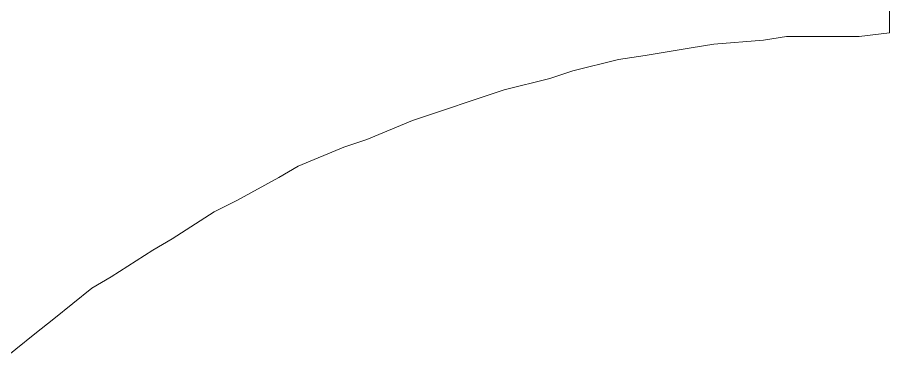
# Model space of a CAD drawing. Header units: centimetres. Extents: x -10.4 to 10.4, y -10.8 to 7.6.
# Drawn here: x -3.912 to -2.619, y -6.659 to -6.144 of the extents above; entities that cross this region are included whole.
import ezdxf
from ezdxf.lldxf.tags import DXFTag

# ---------------------------------------------------------------- set-up
doc = ezdxf.new("R2010")
doc.units = ezdxf.units.CM
doc.header["$MEASUREMENT"] = 0
doc.layers.add('layer 1', color=7, linetype='Continuous')
tags = doc.linetypes.add('New Line1804', pattern=[0.2, 0.1, -0.1]).pattern_tags.tags
tags[6:7] = [DXFTag(74, 4), DXFTag(75, 0), DXFTag(340, '0'), DXFTag(46, 1.0), DXFTag(50, 0.0), DXFTag(44, 0.0), DXFTag(45, 0.0)]
tags[4:5] = [DXFTag(74, 4), DXFTag(75, 0), DXFTag(340, '0'), DXFTag(46, 1.0), DXFTag(50, 0.0), DXFTag(44, 0.0), DXFTag(45, 0.0)]
tags = doc.linetypes.add('New Line1805', pattern=[0.2, 0.1, -0.1]).pattern_tags.tags
tags[6:7] = [DXFTag(74, 4), DXFTag(75, 0), DXFTag(340, '0'), DXFTag(46, 1.0), DXFTag(50, 0.0), DXFTag(44, 0.0), DXFTag(45, 0.0)]
tags[4:5] = [DXFTag(74, 4), DXFTag(75, 0), DXFTag(340, '0'), DXFTag(46, 1.0), DXFTag(50, 0.0), DXFTag(44, 0.0), DXFTag(45, 0.0)]
tags = doc.linetypes.add('New Line1806', pattern=[0.2, 0.1, -0.1]).pattern_tags.tags
tags[6:7] = [DXFTag(74, 4), DXFTag(75, 0), DXFTag(340, '0'), DXFTag(46, 1.0), DXFTag(50, 0.0), DXFTag(44, 0.0), DXFTag(45, 0.0)]
tags[4:5] = [DXFTag(74, 4), DXFTag(75, 0), DXFTag(340, '0'), DXFTag(46, 1.0), DXFTag(50, 0.0), DXFTag(44, 0.0), DXFTag(45, 0.0)]
tags = doc.linetypes.add('New Line1807', pattern=[0.2, 0.1, -0.1]).pattern_tags.tags
tags[6:7] = [DXFTag(74, 4), DXFTag(75, 0), DXFTag(340, '0'), DXFTag(46, 1.0), DXFTag(50, 0.0), DXFTag(44, 0.0), DXFTag(45, 0.0)]
tags[4:5] = [DXFTag(74, 4), DXFTag(75, 0), DXFTag(340, '0'), DXFTag(46, 1.0), DXFTag(50, 0.0), DXFTag(44, 0.0), DXFTag(45, 0.0)]
tags = doc.linetypes.add('New Line1808', pattern=[0.2, 0.1, -0.1]).pattern_tags.tags
tags[6:7] = [DXFTag(74, 4), DXFTag(75, 0), DXFTag(340, '0'), DXFTag(46, 1.0), DXFTag(50, 0.0), DXFTag(44, 0.0), DXFTag(45, 0.0)]
tags[4:5] = [DXFTag(74, 4), DXFTag(75, 0), DXFTag(340, '0'), DXFTag(46, 1.0), DXFTag(50, 0.0), DXFTag(44, 0.0), DXFTag(45, 0.0)]
tags = doc.linetypes.add('New Line1809', pattern=[0.2, 0.1, -0.1]).pattern_tags.tags
tags[6:7] = [DXFTag(74, 4), DXFTag(75, 0), DXFTag(340, '0'), DXFTag(46, 1.0), DXFTag(50, 0.0), DXFTag(44, 0.0), DXFTag(45, 0.0)]
tags[4:5] = [DXFTag(74, 4), DXFTag(75, 0), DXFTag(340, '0'), DXFTag(46, 1.0), DXFTag(50, 0.0), DXFTag(44, 0.0), DXFTag(45, 0.0)]
tags = doc.linetypes.add('New Line1810', pattern=[0.2, 0.1, -0.1]).pattern_tags.tags
tags[6:7] = [DXFTag(74, 4), DXFTag(75, 0), DXFTag(340, '0'), DXFTag(46, 1.0), DXFTag(50, 0.0), DXFTag(44, 0.0), DXFTag(45, 0.0)]
tags[4:5] = [DXFTag(74, 4), DXFTag(75, 0), DXFTag(340, '0'), DXFTag(46, 1.0), DXFTag(50, 0.0), DXFTag(44, 0.0), DXFTag(45, 0.0)]
tags = doc.linetypes.add('New Line1811', pattern=[0.2, 0.1, -0.1]).pattern_tags.tags
tags[6:7] = [DXFTag(74, 4), DXFTag(75, 0), DXFTag(340, '0'), DXFTag(46, 1.0), DXFTag(50, 0.0), DXFTag(44, 0.0), DXFTag(45, 0.0)]
tags[4:5] = [DXFTag(74, 4), DXFTag(75, 0), DXFTag(340, '0'), DXFTag(46, 1.0), DXFTag(50, 0.0), DXFTag(44, 0.0), DXFTag(45, 0.0)]
tags = doc.linetypes.add('New Line1812', pattern=[0.2, 0.1, -0.1]).pattern_tags.tags
tags[6:7] = [DXFTag(74, 4), DXFTag(75, 0), DXFTag(340, '0'), DXFTag(46, 1.0), DXFTag(50, 0.0), DXFTag(44, 0.0), DXFTag(45, 0.0)]
tags[4:5] = [DXFTag(74, 4), DXFTag(75, 0), DXFTag(340, '0'), DXFTag(46, 1.0), DXFTag(50, 0.0), DXFTag(44, 0.0), DXFTag(45, 0.0)]
tags = doc.linetypes.add('New Line1813', pattern=[0.2, 0.1, -0.1]).pattern_tags.tags
tags[6:7] = [DXFTag(74, 4), DXFTag(75, 0), DXFTag(340, '0'), DXFTag(46, 1.0), DXFTag(50, 0.0), DXFTag(44, 0.0), DXFTag(45, 0.0)]
tags[4:5] = [DXFTag(74, 4), DXFTag(75, 0), DXFTag(340, '0'), DXFTag(46, 1.0), DXFTag(50, 0.0), DXFTag(44, 0.0), DXFTag(45, 0.0)]
tags = doc.linetypes.add('New Line1814', pattern=[0.2, 0.1, -0.1]).pattern_tags.tags
tags[6:7] = [DXFTag(74, 4), DXFTag(75, 0), DXFTag(340, '0'), DXFTag(46, 1.0), DXFTag(50, 0.0), DXFTag(44, 0.0), DXFTag(45, 0.0)]
tags[4:5] = [DXFTag(74, 4), DXFTag(75, 0), DXFTag(340, '0'), DXFTag(46, 1.0), DXFTag(50, 0.0), DXFTag(44, 0.0), DXFTag(45, 0.0)]
tags = doc.linetypes.add('New Line1815', pattern=[0.2, 0.1, -0.1]).pattern_tags.tags
tags[6:7] = [DXFTag(74, 4), DXFTag(75, 0), DXFTag(340, '0'), DXFTag(46, 1.0), DXFTag(50, 0.0), DXFTag(44, 0.0), DXFTag(45, 0.0)]
tags[4:5] = [DXFTag(74, 4), DXFTag(75, 0), DXFTag(340, '0'), DXFTag(46, 1.0), DXFTag(50, 0.0), DXFTag(44, 0.0), DXFTag(45, 0.0)]
tags = doc.linetypes.add('New Line1816', pattern=[0.2, 0.1, -0.1]).pattern_tags.tags
tags[6:7] = [DXFTag(74, 4), DXFTag(75, 0), DXFTag(340, '0'), DXFTag(46, 1.0), DXFTag(50, 0.0), DXFTag(44, 0.0), DXFTag(45, 0.0)]
tags[4:5] = [DXFTag(74, 4), DXFTag(75, 0), DXFTag(340, '0'), DXFTag(46, 1.0), DXFTag(50, 0.0), DXFTag(44, 0.0), DXFTag(45, 0.0)]
tags = doc.linetypes.add('New Line1817', pattern=[0.2, 0.1, -0.1]).pattern_tags.tags
tags[6:7] = [DXFTag(74, 4), DXFTag(75, 0), DXFTag(340, '0'), DXFTag(46, 1.0), DXFTag(50, 0.0), DXFTag(44, 0.0), DXFTag(45, 0.0)]
tags[4:5] = [DXFTag(74, 4), DXFTag(75, 0), DXFTag(340, '0'), DXFTag(46, 1.0), DXFTag(50, 0.0), DXFTag(44, 0.0), DXFTag(45, 0.0)]
tags = doc.linetypes.add('New Line1818', pattern=[0.2, 0.1, -0.1]).pattern_tags.tags
tags[6:7] = [DXFTag(74, 4), DXFTag(75, 0), DXFTag(340, '0'), DXFTag(46, 1.0), DXFTag(50, 0.0), DXFTag(44, 0.0), DXFTag(45, 0.0)]
tags[4:5] = [DXFTag(74, 4), DXFTag(75, 0), DXFTag(340, '0'), DXFTag(46, 1.0), DXFTag(50, 0.0), DXFTag(44, 0.0), DXFTag(45, 0.0)]
tags = doc.linetypes.add('New Line1819', pattern=[0.2, 0.1, -0.1]).pattern_tags.tags
tags[6:7] = [DXFTag(74, 4), DXFTag(75, 0), DXFTag(340, '0'), DXFTag(46, 1.0), DXFTag(50, 0.0), DXFTag(44, 0.0), DXFTag(45, 0.0)]
tags[4:5] = [DXFTag(74, 4), DXFTag(75, 0), DXFTag(340, '0'), DXFTag(46, 1.0), DXFTag(50, 0.0), DXFTag(44, 0.0), DXFTag(45, 0.0)]
tags = doc.linetypes.add('New Line1820', pattern=[0.2, 0.1, -0.1]).pattern_tags.tags
tags[6:7] = [DXFTag(74, 4), DXFTag(75, 0), DXFTag(340, '0'), DXFTag(46, 1.0), DXFTag(50, 0.0), DXFTag(44, 0.0), DXFTag(45, 0.0)]
tags[4:5] = [DXFTag(74, 4), DXFTag(75, 0), DXFTag(340, '0'), DXFTag(46, 1.0), DXFTag(50, 0.0), DXFTag(44, 0.0), DXFTag(45, 0.0)]
tags = doc.linetypes.add('New Line1821', pattern=[0.2, 0.1, -0.1]).pattern_tags.tags
tags[6:7] = [DXFTag(74, 4), DXFTag(75, 0), DXFTag(340, '0'), DXFTag(46, 1.0), DXFTag(50, 0.0), DXFTag(44, 0.0), DXFTag(45, 0.0)]
tags[4:5] = [DXFTag(74, 4), DXFTag(75, 0), DXFTag(340, '0'), DXFTag(46, 1.0), DXFTag(50, 0.0), DXFTag(44, 0.0), DXFTag(45, 0.0)]
tags = doc.linetypes.add('New Line1822', pattern=[0.2, 0.1, -0.1]).pattern_tags.tags
tags[6:7] = [DXFTag(74, 4), DXFTag(75, 0), DXFTag(340, '0'), DXFTag(46, 1.0), DXFTag(50, 0.0), DXFTag(44, 0.0), DXFTag(45, 0.0)]
tags[4:5] = [DXFTag(74, 4), DXFTag(75, 0), DXFTag(340, '0'), DXFTag(46, 1.0), DXFTag(50, 0.0), DXFTag(44, 0.0), DXFTag(45, 0.0)]
tags = doc.linetypes.add('New Line1823', pattern=[0.2, 0.1, -0.1]).pattern_tags.tags
tags[6:7] = [DXFTag(74, 4), DXFTag(75, 0), DXFTag(340, '0'), DXFTag(46, 1.0), DXFTag(50, 0.0), DXFTag(44, 0.0), DXFTag(45, 0.0)]
tags[4:5] = [DXFTag(74, 4), DXFTag(75, 0), DXFTag(340, '0'), DXFTag(46, 1.0), DXFTag(50, 0.0), DXFTag(44, 0.0), DXFTag(45, 0.0)]
tags = doc.linetypes.add('New Line1824', pattern=[0.2, 0.1, -0.1]).pattern_tags.tags
tags[6:7] = [DXFTag(74, 4), DXFTag(75, 0), DXFTag(340, '0'), DXFTag(46, 1.0), DXFTag(50, 0.0), DXFTag(44, 0.0), DXFTag(45, 0.0)]
tags[4:5] = [DXFTag(74, 4), DXFTag(75, 0), DXFTag(340, '0'), DXFTag(46, 1.0), DXFTag(50, 0.0), DXFTag(44, 0.0), DXFTag(45, 0.0)]
tags = doc.linetypes.add('New Line1825', pattern=[0.2, 0.1, -0.1]).pattern_tags.tags
tags[6:7] = [DXFTag(74, 4), DXFTag(75, 0), DXFTag(340, '0'), DXFTag(46, 1.0), DXFTag(50, 0.0), DXFTag(44, 0.0), DXFTag(45, 0.0)]
tags[4:5] = [DXFTag(74, 4), DXFTag(75, 0), DXFTag(340, '0'), DXFTag(46, 1.0), DXFTag(50, 0.0), DXFTag(44, 0.0), DXFTag(45, 0.0)]
tags = doc.linetypes.add('New Line1826', pattern=[0.2, 0.1, -0.1]).pattern_tags.tags
tags[6:7] = [DXFTag(74, 4), DXFTag(75, 0), DXFTag(340, '0'), DXFTag(46, 1.0), DXFTag(50, 0.0), DXFTag(44, 0.0), DXFTag(45, 0.0)]
tags[4:5] = [DXFTag(74, 4), DXFTag(75, 0), DXFTag(340, '0'), DXFTag(46, 1.0), DXFTag(50, 0.0), DXFTag(44, 0.0), DXFTag(45, 0.0)]
tags = doc.linetypes.add('New Line1827', pattern=[0.2, 0.1, -0.1]).pattern_tags.tags
tags[6:7] = [DXFTag(74, 4), DXFTag(75, 0), DXFTag(340, '0'), DXFTag(46, 1.0), DXFTag(50, 0.0), DXFTag(44, 0.0), DXFTag(45, 0.0)]
tags[4:5] = [DXFTag(74, 4), DXFTag(75, 0), DXFTag(340, '0'), DXFTag(46, 1.0), DXFTag(50, 0.0), DXFTag(44, 0.0), DXFTag(45, 0.0)]
tags = doc.linetypes.add('New Line1828', pattern=[0.2, 0.1, -0.1]).pattern_tags.tags
tags[6:7] = [DXFTag(74, 4), DXFTag(75, 0), DXFTag(340, '0'), DXFTag(46, 1.0), DXFTag(50, 0.0), DXFTag(44, 0.0), DXFTag(45, 0.0)]
tags[4:5] = [DXFTag(74, 4), DXFTag(75, 0), DXFTag(340, '0'), DXFTag(46, 1.0), DXFTag(50, 0.0), DXFTag(44, 0.0), DXFTag(45, 0.0)]
tags = doc.linetypes.add('New Line1829', pattern=[0.2, 0.1, -0.1]).pattern_tags.tags
tags[6:7] = [DXFTag(74, 4), DXFTag(75, 0), DXFTag(340, '0'), DXFTag(46, 1.0), DXFTag(50, 0.0), DXFTag(44, 0.0), DXFTag(45, 0.0)]
tags[4:5] = [DXFTag(74, 4), DXFTag(75, 0), DXFTag(340, '0'), DXFTag(46, 1.0), DXFTag(50, 0.0), DXFTag(44, 0.0), DXFTag(45, 0.0)]
tags = doc.linetypes.add('New Line1830', pattern=[0.2, 0.1, -0.1]).pattern_tags.tags
tags[6:7] = [DXFTag(74, 4), DXFTag(75, 0), DXFTag(340, '0'), DXFTag(46, 1.0), DXFTag(50, 0.0), DXFTag(44, 0.0), DXFTag(45, 0.0)]
tags[4:5] = [DXFTag(74, 4), DXFTag(75, 0), DXFTag(340, '0'), DXFTag(46, 1.0), DXFTag(50, 0.0), DXFTag(44, 0.0), DXFTag(45, 0.0)]
tags = doc.linetypes.add('New Line1831', pattern=[0.2, 0.1, -0.1]).pattern_tags.tags
tags[6:7] = [DXFTag(74, 4), DXFTag(75, 0), DXFTag(340, '0'), DXFTag(46, 1.0), DXFTag(50, 0.0), DXFTag(44, 0.0), DXFTag(45, 0.0)]
tags[4:5] = [DXFTag(74, 4), DXFTag(75, 0), DXFTag(340, '0'), DXFTag(46, 1.0), DXFTag(50, 0.0), DXFTag(44, 0.0), DXFTag(45, 0.0)]

msp = doc.modelspace()

# ---------------------------------------------------------------- linework, layer by layer
at = {"layer": 'layer 1', "color": 5, "linetype": 'New Line1831', "lineweight": 9}
msp.add_open_spline([(-2.61875, -6.16638), (-2.61875, -6.16638), (-2.61875, -5.95695), (-2.61875, -5.95695)], degree=3, dxfattribs=at)
at = {"layer": 'layer 1', "color": 5, "linetype": 'New Line1830', "lineweight": 9}
msp.add_open_spline([(-2.66395, -6.17192), (-2.66395, -6.17192), (-2.61875, -6.16638), (-2.61875, -6.16638)], degree=3, dxfattribs=at)
at = {"layer": 'layer 1', "color": 5, "linetype": 'New Line1826', "lineweight": 9}
msp.add_open_spline([(-2.87906, -6.1833), (-2.87906, -6.1833), (-2.80542, -6.17761), (-2.80542, -6.17761)], degree=3, dxfattribs=at)
at = {"layer": 'layer 1', "color": 5, "linetype": 'New Line1827', "lineweight": 9}
msp.add_open_spline([(-2.80542, -6.17761), (-2.80542, -6.17761), (-2.77144, -6.17192), (-2.77144, -6.17192)], degree=3, dxfattribs=at)
at = {"layer": 'layer 1', "color": 5, "linetype": 'New Line1828', "lineweight": 9}
msp.add_open_spline([(-2.77144, -6.17192), (-2.77144, -6.17192), (-2.69794, -6.17192), (-2.69794, -6.17192)], degree=3, dxfattribs=at)
at = {"layer": 'layer 1', "color": 5, "linetype": 'New Line1829', "lineweight": 9}
msp.add_open_spline([(-2.69794, -6.17192), (-2.69794, -6.17192), (-2.66395, -6.17192), (-2.66395, -6.17192)], degree=3, dxfattribs=at)
at = {"layer": 'layer 1', "color": 5, "linetype": 'New Line1824', "lineweight": 9}
msp.add_open_spline([(-2.98086, -6.20021), (-2.98086, -6.20021), (-2.9129, -6.18899), (-2.9129, -6.18899)], degree=3, dxfattribs=at)
at = {"layer": 'layer 1', "color": 5, "linetype": 'New Line1825', "lineweight": 9}
msp.add_open_spline([(-2.9129, -6.18899), (-2.9129, -6.18899), (-2.87906, -6.1833), (-2.87906, -6.1833)], degree=3, dxfattribs=at)
at = {"layer": 'layer 1', "color": 5, "linetype": 'New Line1822', "lineweight": 9}
msp.add_open_spline([(-3.08834, -6.22296), (-3.08834, -6.22296), (-3.02038, -6.2059), (-3.02038, -6.2059)], degree=3, dxfattribs=at)
at = {"layer": 'layer 1', "color": 5, "linetype": 'New Line1823', "lineweight": 9}
msp.add_open_spline([(-3.02038, -6.2059), (-3.02038, -6.2059), (-2.98086, -6.20021), (-2.98086, -6.20021)], degree=3, dxfattribs=at)
at = {"layer": 'layer 1', "color": 5, "linetype": 'New Line1821', "lineweight": 9}
msp.add_open_spline([(-3.12233, -6.23419), (-3.12233, -6.23419), (-3.08834, -6.22296), (-3.08834, -6.22296)], degree=3, dxfattribs=at)
at = {"layer": 'layer 1', "color": 5, "linetype": 'New Line1820', "lineweight": 9}
msp.add_open_spline([(-3.19014, -6.25126), (-3.19014, -6.25126), (-3.12233, -6.23419), (-3.12233, -6.23419)], degree=3, dxfattribs=at)
at = {"layer": 'layer 1', "color": 5, "linetype": 'New Line1819', "lineweight": 9}
msp.add_open_spline([(-3.22412, -6.26249), (-3.22412, -6.26249), (-3.19014, -6.25126), (-3.19014, -6.25126)], degree=3, dxfattribs=at)
at = {"layer": 'layer 1', "color": 5, "linetype": 'New Line1818', "lineweight": 9}
msp.add_open_spline([(-3.29209, -6.28509), (-3.29209, -6.28509), (-3.22412, -6.26249), (-3.22412, -6.26249)], degree=3, dxfattribs=at)
at = {"layer": 'layer 1', "color": 5, "linetype": 'New Line1816', "lineweight": 9}
msp.add_open_spline([(-3.39388, -6.32476), (-3.39388, -6.32476), (-3.32592, -6.29646), (-3.32592, -6.29646)], degree=3, dxfattribs=at)
at = {"layer": 'layer 1', "color": 5, "linetype": 'New Line1817', "lineweight": 9}
msp.add_open_spline([(-3.32592, -6.29646), (-3.32592, -6.29646), (-3.29209, -6.28509), (-3.29209, -6.28509)], degree=3, dxfattribs=at)
at = {"layer": 'layer 1', "color": 5, "linetype": 'New Line1815', "lineweight": 9}
msp.add_open_spline([(-3.42787, -6.33598), (-3.42787, -6.33598), (-3.39388, -6.32476), (-3.39388, -6.32476)], degree=3, dxfattribs=at)
at = {"layer": 'layer 1', "color": 5, "linetype": 'New Line1814', "lineweight": 9}
msp.add_open_spline([(-3.49568, -6.36428), (-3.49568, -6.36428), (-3.42787, -6.33598), (-3.42787, -6.33598)], degree=3, dxfattribs=at)
at = {"layer": 'layer 1', "color": 5, "linetype": 'New Line1813', "lineweight": 9}
msp.add_open_spline([(-3.52397, -6.38135), (-3.52397, -6.38135), (-3.49568, -6.36428), (-3.49568, -6.36428)], degree=3, dxfattribs=at)
at = {"layer": 'layer 1', "color": 5, "linetype": 'New Line1812', "lineweight": 9}
msp.add_open_spline([(-3.58624, -6.41533), (-3.58624, -6.41533), (-3.52397, -6.38135), (-3.52397, -6.38135)], degree=3, dxfattribs=at)
at = {"layer": 'layer 1', "color": 5, "linetype": 'New Line1811', "lineweight": 9}
msp.add_open_spline([(-3.62022, -6.43224), (-3.62022, -6.43224), (-3.58624, -6.41533), (-3.58624, -6.41533)], degree=3, dxfattribs=at)
at = {"layer": 'layer 1', "color": 5, "linetype": 'New Line1810', "lineweight": 9}
msp.add_open_spline([(-3.6825, -6.47191), (-3.6825, -6.47191), (-3.62022, -6.43224), (-3.62022, -6.43224)], degree=3, dxfattribs=at)
at = {"layer": 'layer 1', "color": 5, "linetype": 'New Line1809', "lineweight": 9}
msp.add_open_spline([(-3.71079, -6.48882), (-3.71079, -6.48882), (-3.6825, -6.47191), (-3.6825, -6.47191)], degree=3, dxfattribs=at)
at = {"layer": 'layer 1', "color": 5, "linetype": 'New Line1808', "lineweight": 9}
msp.add_open_spline([(-3.77292, -6.5285), (-3.77292, -6.5285), (-3.71079, -6.48882), (-3.71079, -6.48882)], degree=3, dxfattribs=at)
at = {"layer": 'layer 1', "color": 5, "linetype": 'New Line1807', "lineweight": 9}
msp.add_open_spline([(-3.80121, -6.54542), (-3.80121, -6.54542), (-3.77292, -6.5285), (-3.77292, -6.5285)], degree=3, dxfattribs=at)
at = {"layer": 'layer 1', "color": 5, "linetype": 'New Line1806', "lineweight": 9}
msp.add_open_spline([(-3.8578, -6.59062), (-3.8578, -6.59062), (-3.80121, -6.54542), (-3.80121, -6.54542)], degree=3, dxfattribs=at)
at = {"layer": 'layer 1', "color": 5, "linetype": 'New Line1805', "lineweight": 9}
msp.add_open_spline([(-3.88609, -6.61322), (-3.88609, -6.61322), (-3.8578, -6.59062), (-3.8578, -6.59062)], degree=3, dxfattribs=at)
at = {"layer": 'layer 1', "color": 5, "linetype": 'New Line1804', "lineweight": 9}
msp.add_open_spline([(-3.94267, -6.65858), (-3.94267, -6.65858), (-3.88609, -6.61322), (-3.88609, -6.61322)], degree=3, dxfattribs=at)

doc.saveas('drawing.dxf')
